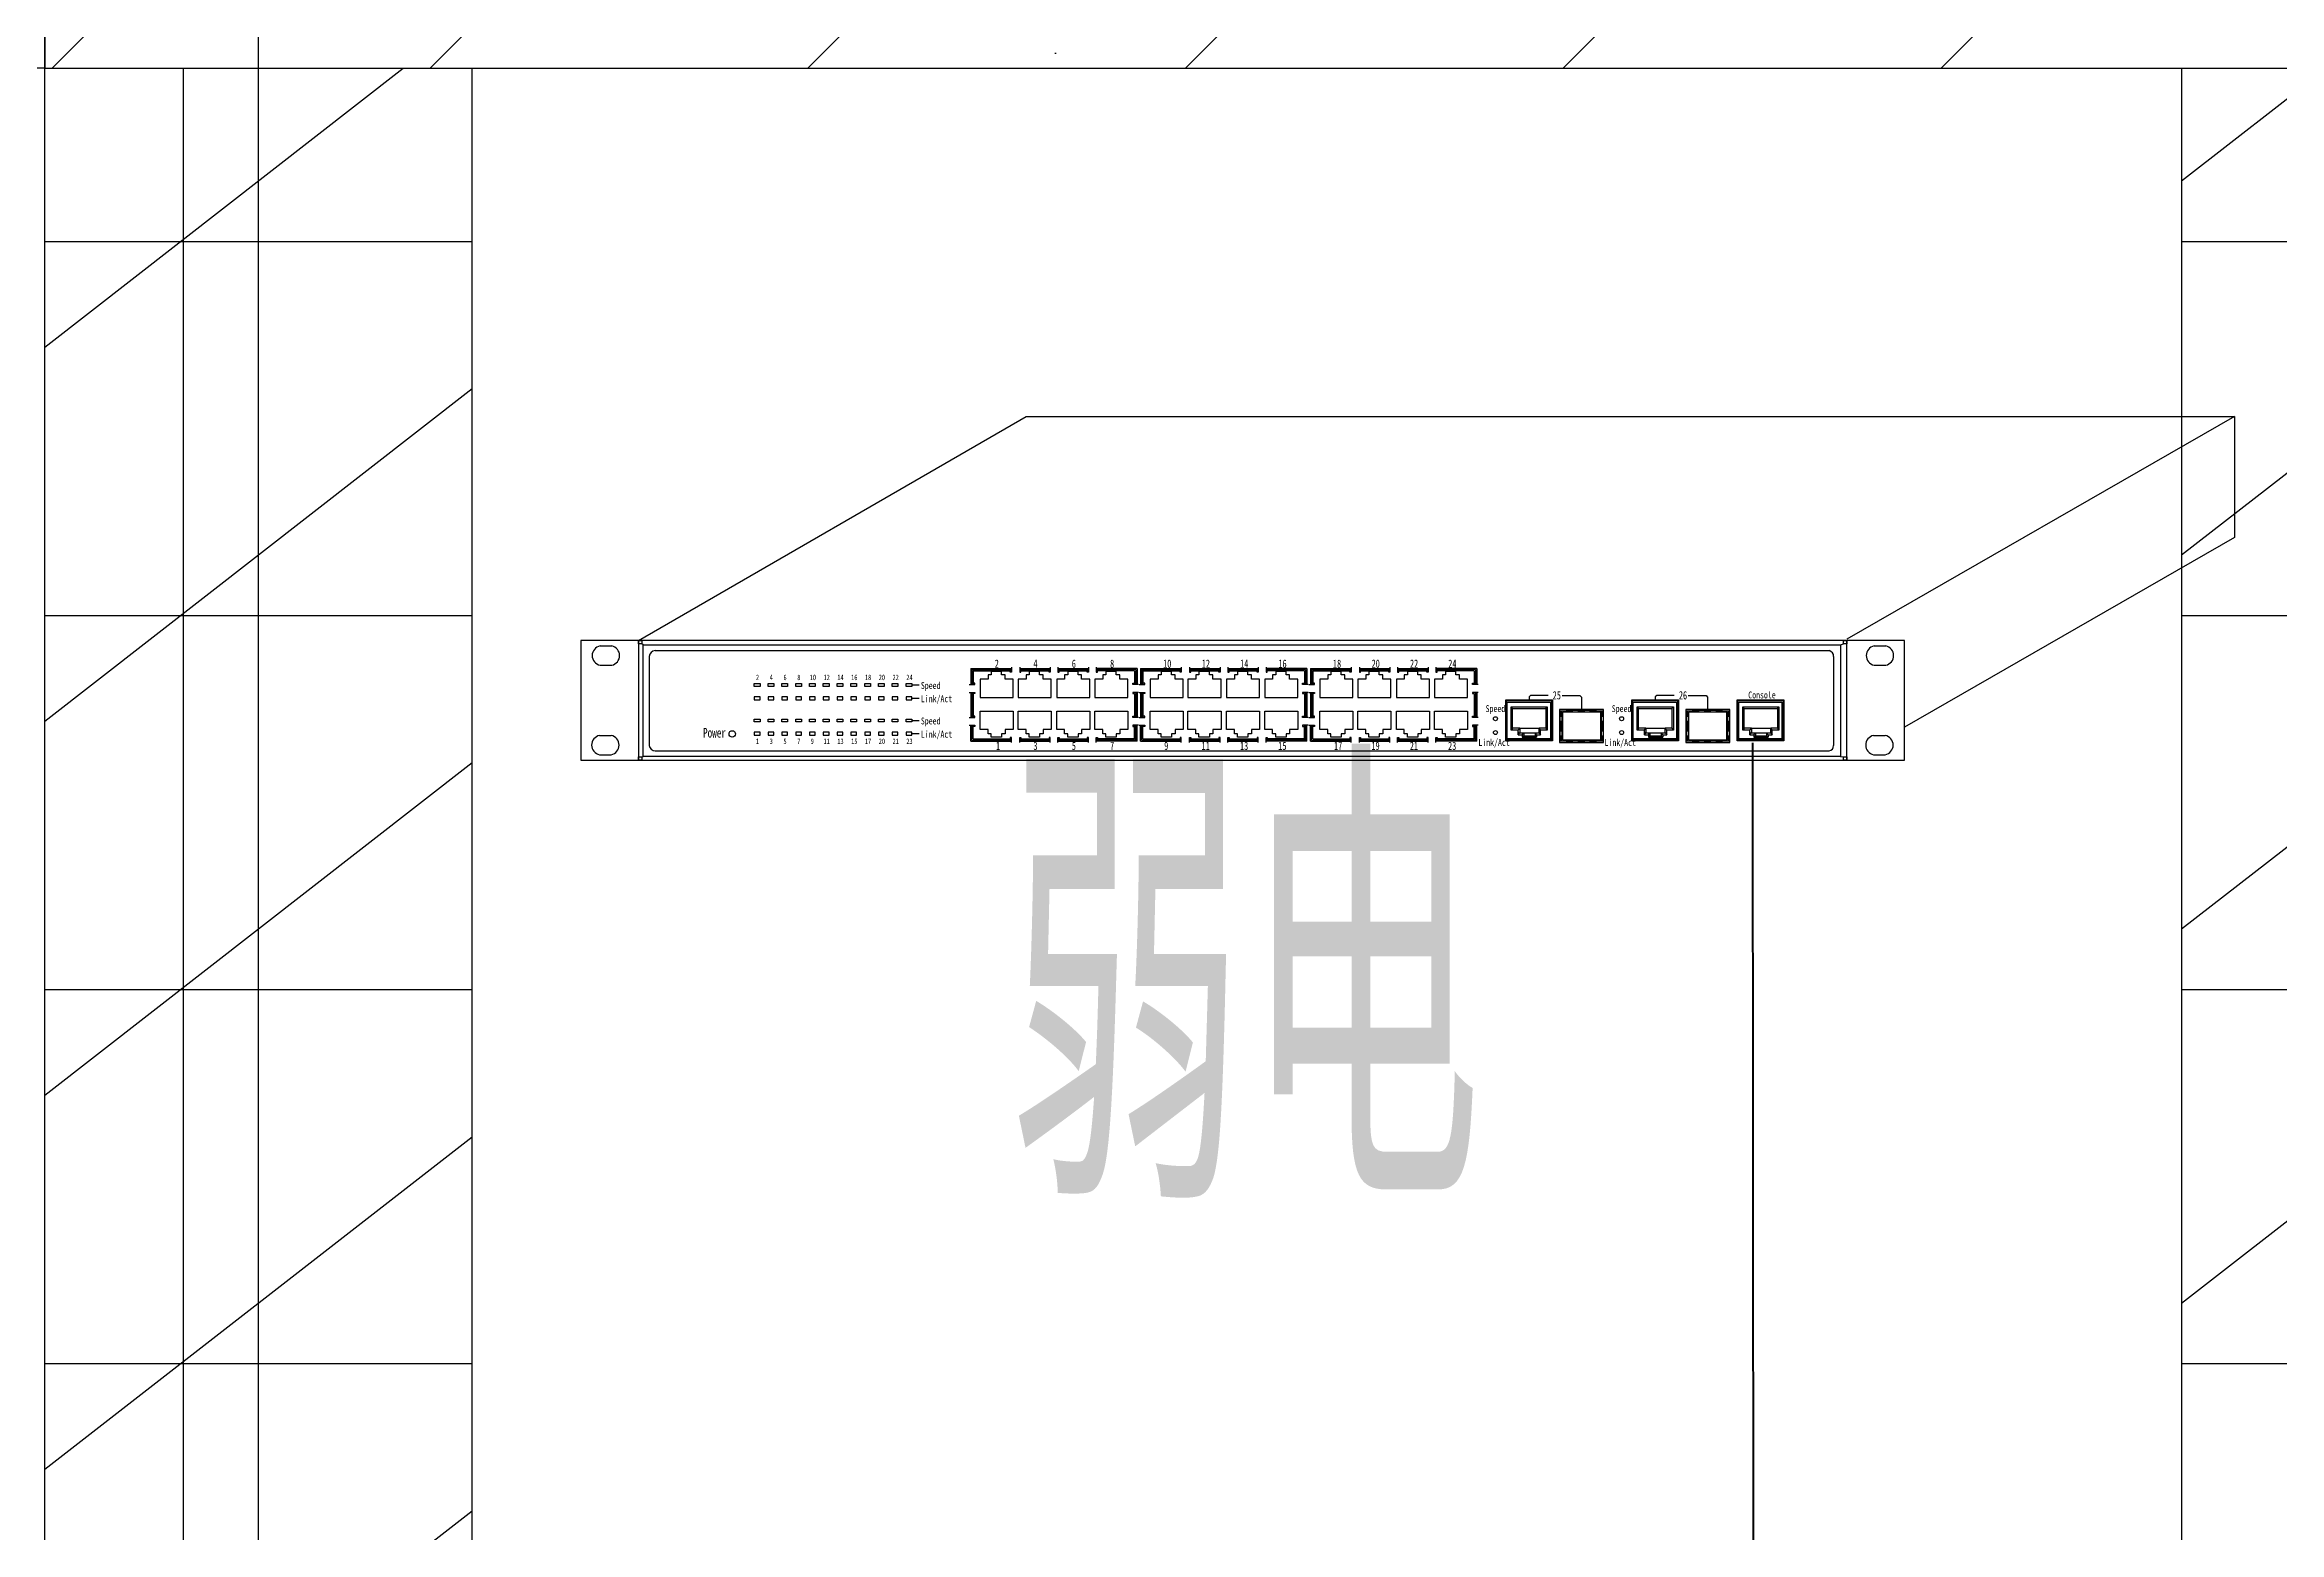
# Model space of a CAD drawing. Extents: x 718358 to 1668613, y -348838 to -159582.
# Drawn here: x 791235 to 792281, y -322079 to -321383 of the extents above; entities that cross this region are included whole.
import ezdxf

# ---------------------------------------------------------------- set-up
doc = ezdxf.new("R2010")
doc.units = 0
doc.header["$LTSCALE"] = 1000
doc.linetypes.add('DOTE', pattern=[2.42, 2, -0.2, 0.02, -0.2])
for name, color, linetype in [('jk监控', 1, 'Continuous'), ('变更', 6, 'Continuous'), ('建-墙体', 2, 'Continuous'), ('建-影线', 8, 'Continuous'), ('建-房间名', 7, 'Continuous'), ('建-柱子', 6, 'Continuous'), ('建-轴网', 14, 'DOTE'), ('建-门窗', 4, 'Continuous'), ('建-门窗-编号', 7, 'Continuous')]:
    doc.layers.add(name, color=color, linetype=linetype)
doc.styles.add('_TCH_WINDOW', font='gt单线西文.shx', dxfattribs={"height": 3.5, "bigfont": 'gt单线中文.shx'})
doc.styles.add('DIM_FONT', font='SIMPLEX.shx', dxfattribs={"width": 0.8, "bigfont": 'GBCBIG.shx'})
doc.styles.get("Standard").update_dxf_attribs({"font": '', "width": 0.7})
doc.styles.get('Standard').set_extended_font_data('SimSun')
pattern_1 = [(0, (0, 0), (0, 175), []), (37.875, (200, 0), (-84.807639, 109.038328), []), (90, (200, 0), (-225, 1e-14), [])]

# ---------------------------------------------------------------- blocks, each defined once
blk = doc.blocks.new('$TCHSYS$WIN2D')
for p, q in [((-0.5, 0.5), (0.5, 0.5)), ((-0.5, 0.5), (-0.5, -0.5)), ((0.5, 0.5), (0.5, -0.5)), ((0.5, 0.1667), (-0.5, 0.1667)), ((0.5, -0.1667), (-0.5, -0.1667)), ((-0.5, -0.5), (0.5, -0.5))]:
    blk.add_line(p, q)
blk = doc.blocks.new('H3C S3100-26TP-EI交换机-立')
at = {"color": 7}
for p, q in [((2794697, -67233483), (3415811, -66874883)), ((3415811, -66874883), (5351811, -66874883)), ((5351811, -66874883), (4730697, -67231721)), ((5351811, -66874883), (5351811, -67068483)), ((5351811, -67068483), (4823097, -67372236)), ((2733186, -67242373), (2751988, -67242373)), ((2802319, -67240633), (2800301, -67238739)), ((2811705, -67259382), (2811705, -67401685)), ((2821731, -67249729), (4702132, -67249729)), ((4709377, -67259382), (4709377, -67401685)), ((4720574, -67240633), (4725094, -67238739)), ((4774215, -67242373), (4793017, -67242373)), ((2733186, -67273173), (2751988, -67273173)), ((3327036, -67278265), (3327036, -67304161)), ((3327036, -67278265), (3392406, -67278265)), ((3329031, -67280106), (3329031, -67304161)), ((3329031, -67280106), (3392406, -67280106)), ((3330933, -67282387), (3330933, -67304161)), ((3330933, -67282387), (3392406, -67282387)), ((3342405, -67295443), (3342405, -67324850)), ((3355065, -67295443), (3342405, -67295443)), ((3360005, -67288699), (3355065, -67288699)), ((3355065, -67288699), (3355065, -67295443)), ((3376636, -67283428), (3360005, -67283428)), ((3360005, -67283428), (3360005, -67288699)), ((3376636, -67288699), (3376636, -67283428)), ((3382271, -67288699), (3376636, -67288699)), ((3382271, -67295443), (3382271, -67288699)), ((3395297, -67295443), (3382271, -67295443)), ((3390430, -67284407), (3390430, -67282387)), ((3392406, -67284407), (3390430, -67284407)), ((3392406, -67276353), (3392406, -67284407)), ((3395297, -67324850), (3395297, -67295443)), ((3403073, -67295443), (3403073, -67324850)), ((3415733, -67295443), (3403073, -67295443)), ((3405616, -67276353), (3405616, -67284407)), ((3405616, -67278265), (3454556, -67278265)), ((3405616, -67280106), (3454556, -67280106)), ((3405616, -67282387), (3454556, -67282387)), ((3405616, -67284407), (3407592, -67284407)), ((3407592, -67284407), (3407592, -67282387)), ((3420673, -67288699), (3415733, -67288699)), ((3415733, -67288699), (3415733, -67295443)), ((3437304, -67283428), (3420673, -67283428)), ((3420673, -67283428), (3420673, -67288699)), ((3437304, -67288699), (3437304, -67283428)), ((3442939, -67288699), (3437304, -67288699)), ((3442939, -67295443), (3442939, -67288699)), ((3455965, -67295443), (3442939, -67295443)), ((3452581, -67284407), (3452581, -67282387)), ((3454556, -67284407), (3452581, -67284407)), ((3454556, -67276353), (3454556, -67284407)), ((3455965, -67324850), (3455965, -67295443)), ((3464875, -67295443), (3464875, -67324850)), ((3477536, -67295443), (3464875, -67295443)), ((3466814, -67276353), (3466814, -67284407)), ((3466814, -67278265), (3515755, -67278265)), ((3466814, -67280106), (3515755, -67280106)), ((3466814, -67282387), (3515755, -67282387)), ((3466814, -67284407), (3468790, -67284407)), ((3468790, -67284407), (3468790, -67282387)), ((3482476, -67288699), (3477536, -67288699)), ((3477536, -67288699), (3477536, -67295443)), ((3499106, -67283428), (3482476, -67283428)), ((3482476, -67283428), (3482476, -67288699)), ((3499106, -67288699), (3499106, -67283428)), ((3504741, -67288699), (3499106, -67288699)), ((3504741, -67295443), (3504741, -67288699)), ((3517768, -67295443), (3504741, -67295443)), ((3513779, -67284407), (3513779, -67282387)), ((3515755, -67284407), (3513779, -67284407)), ((3515755, -67276353), (3515755, -67284407)), ((3517768, -67324850), (3517768, -67295443)), ((3526056, -67295443), (3526056, -67324850)), ((3538716, -67295443), (3526056, -67295443)), ((3528160, -67276353), (3528160, -67284407)), ((3593530, -67278265), (3528160, -67278265)), ((3591535, -67280106), (3528160, -67280106)), ((3589633, -67282387), (3528160, -67282387)), ((3528160, -67284407), (3530135, -67284407)), ((3530135, -67284407), (3530135, -67282387)), ((3543656, -67288699), (3538716, -67288699)), ((3538716, -67288699), (3538716, -67295443)), ((3560287, -67283428), (3543656, -67283428)), ((3543656, -67283428), (3543656, -67288699)), ((3560287, -67288699), (3560287, -67283428)), ((3565922, -67288699), (3560287, -67288699)), ((3565922, -67295443), (3565922, -67288699)), ((3578948, -67295443), (3565922, -67295443)), ((3578948, -67324850), (3578948, -67295443)), ((3589633, -67282387), (3589633, -67304161)), ((3591535, -67280106), (3591535, -67304161)), ((3593530, -67278265), (3593530, -67304161)), ((3599091, -67278265), (3599091, -67304161)), ((3599091, -67278265), (3664462, -67278265)), ((3601086, -67280106), (3601086, -67304161)), ((3601086, -67280106), (3664462, -67280106)), ((3602988, -67282387), (3602988, -67304161)), ((3602988, -67282387), (3664462, -67282387)), ((3614460, -67295443), (3614460, -67324850)), ((3627120, -67295443), (3614460, -67295443)), ((3632060, -67288699), (3627120, -67288699)), ((3627120, -67288699), (3627120, -67295443)), ((3648691, -67283428), (3632060, -67283428)), ((3632060, -67283428), (3632060, -67288699)), ((3648691, -67288699), (3648691, -67283428)), ((3654326, -67288699), (3648691, -67288699)), ((3654326, -67295443), (3654326, -67288699)), ((3667352, -67295443), (3654326, -67295443)), ((3662486, -67284407), (3662486, -67282387)), ((3664462, -67284407), (3662486, -67284407)), ((3664462, -67276353), (3664462, -67284407)), ((3667352, -67324850), (3667352, -67295443)), ((3675128, -67295443), (3675128, -67324850)), ((3687788, -67295443), (3675128, -67295443)), ((3677671, -67276353), (3677671, -67284407)), ((3677671, -67278265), (3726612, -67278265)), ((3677671, -67280106), (3726612, -67280106)), ((3677671, -67282387), (3726612, -67282387)), ((3677671, -67284407), (3679647, -67284407)), ((3679647, -67284407), (3679647, -67282387)), ((3692728, -67288699), (3687788, -67288699)), ((3687788, -67288699), (3687788, -67295443)), ((3709359, -67283428), (3692728, -67283428)), ((3692728, -67283428), (3692728, -67288699)), ((3709359, -67288699), (3709359, -67283428)), ((3714994, -67288699), (3709359, -67288699)), ((3714994, -67295443), (3714994, -67288699)), ((3728020, -67295443), (3714994, -67295443)), ((3724636, -67284407), (3724636, -67282387)), ((3726612, -67284407), (3724636, -67284407)), ((3726612, -67276353), (3726612, -67284407)), ((3728020, -67324850), (3728020, -67295443)), ((3736930, -67295443), (3736930, -67324850)), ((3749591, -67295443), (3736930, -67295443)), ((3738870, -67276353), (3738870, -67284407)), ((3738870, -67278265), (3787810, -67278265)), ((3738870, -67280106), (3787810, -67280106)), ((3738870, -67282387), (3787810, -67282387)), ((3738870, -67284407), (3740846, -67284407)), ((3740846, -67284407), (3740846, -67282387)), ((3754531, -67288699), (3749591, -67288699)), ((3749591, -67288699), (3749591, -67295443)), ((3771161, -67283428), (3754531, -67283428)), ((3754531, -67283428), (3754531, -67288699)), ((3771161, -67288699), (3771161, -67283428)), ((3776796, -67288699), (3771161, -67288699)), ((3776796, -67295443), (3776796, -67288699)), ((3789823, -67295443), (3776796, -67295443)), ((3785834, -67284407), (3785834, -67282387)), ((3787810, -67284407), (3785834, -67284407)), ((3787810, -67276353), (3787810, -67284407)), ((3789823, -67324850), (3789823, -67295443)), ((3798111, -67295443), (3798111, -67324850)), ((3810771, -67295443), (3798111, -67295443)), ((3800215, -67276353), (3800215, -67284407)), ((3865585, -67278265), (3800215, -67278265)), ((3863591, -67280106), (3800215, -67280106)), ((3861688, -67282387), (3800215, -67282387)), ((3800215, -67284407), (3802191, -67284407)), ((3802191, -67284407), (3802191, -67282387)), ((3815711, -67288699), (3810771, -67288699)), ((3810771, -67288699), (3810771, -67295443)), ((3832342, -67283428), (3815711, -67283428)), ((3815711, -67283428), (3815711, -67288699)), ((3832342, -67288699), (3832342, -67283428)), ((3837977, -67288699), (3832342, -67288699)), ((3837977, -67295443), (3837977, -67288699)), ((3851003, -67295443), (3837977, -67295443)), ((3851003, -67324850), (3851003, -67295443)), ((3861688, -67282387), (3861688, -67304161)), ((3863591, -67280106), (3863591, -67304161)), ((3865585, -67278265), (3865585, -67304161)), ((3871147, -67278265), (3871147, -67304161)), ((3871147, -67278265), (3936517, -67278265)), ((3873141, -67280106), (3873141, -67304161)), ((3873141, -67280106), (3936517, -67280106)), ((3875044, -67282387), (3875044, -67304161)), ((3875044, -67282387), (3936517, -67282387)), ((3886515, -67295443), (3886515, -67324850)), ((3899175, -67295443), (3886515, -67295443)), ((3904115, -67288699), (3899175, -67288699)), ((3899175, -67288699), (3899175, -67295443)), ((3920746, -67283428), (3904115, -67283428)), ((3904115, -67283428), (3904115, -67288699)), ((3920746, -67288699), (3920746, -67283428)), ((3926381, -67288699), (3920746, -67288699)), ((3926381, -67295443), (3926381, -67288699)), ((3939407, -67295443), (3926381, -67295443)), ((3934541, -67284407), (3934541, -67282387)), ((3936517, -67284407), (3934541, -67284407)), ((3936517, -67276353), (3936517, -67284407)), ((3939407, -67324850), (3939407, -67295443)), ((3947183, -67295443), (3947183, -67324850)), ((3959844, -67295443), (3947183, -67295443)), ((3949726, -67276353), (3949726, -67284407)), ((3949726, -67278265), (3998667, -67278265)), ((3949726, -67280106), (3998667, -67280106)), ((3949726, -67282387), (3998667, -67282387)), ((3949726, -67284407), (3951702, -67284407)), ((3951702, -67284407), (3951702, -67282387)), ((3964783, -67288699), (3959844, -67288699)), ((3959844, -67288699), (3959844, -67295443)), ((3981414, -67283428), (3964783, -67283428)), ((3964783, -67283428), (3964783, -67288699)), ((3981414, -67288699), (3981414, -67283428)), ((3987049, -67288699), (3981414, -67288699)), ((3987049, -67295443), (3987049, -67288699)), ((4000076, -67295443), (3987049, -67295443)), ((3996691, -67284407), (3996691, -67282387)), ((3998667, -67284407), (3996691, -67284407)), ((3998667, -67276353), (3998667, -67284407)), ((4000076, -67324850), (4000076, -67295443)), ((4008985, -67295443), (4008985, -67324850)), ((4021646, -67295443), (4008985, -67295443)), ((4010925, -67276353), (4010925, -67284407)), ((4010925, -67278265), (4059865, -67278265)), ((4010925, -67280106), (4059865, -67280106)), ((4010925, -67282387), (4059865, -67282387)), ((4010925, -67284407), (4012901, -67284407)), ((4012901, -67284407), (4012901, -67282387)), ((4026586, -67288699), (4021646, -67288699)), ((4021646, -67288699), (4021646, -67295443)), ((4043217, -67283428), (4026586, -67283428)), ((4026586, -67283428), (4026586, -67288699)), ((4043217, -67288699), (4043217, -67283428)), ((4048852, -67288699), (4043217, -67288699)), ((4048852, -67295443), (4048852, -67288699)), ((4061878, -67295443), (4048852, -67295443)), ((4057890, -67284407), (4057890, -67282387)), ((4059865, -67284407), (4057890, -67284407)), ((4059865, -67276353), (4059865, -67284407)), ((4061878, -67324850), (4061878, -67295443)), ((4070166, -67295443), (4070166, -67324850)), ((4082826, -67295443), (4070166, -67295443)), ((4072270, -67276353), (4072270, -67284407)), ((4137640, -67278265), (4072270, -67278265)), ((4135646, -67280106), (4072270, -67280106)), ((4133743, -67282387), (4072270, -67282387)), ((4072270, -67284407), (4074246, -67284407)), ((4074246, -67284407), (4074246, -67282387)), ((4087766, -67288699), (4082826, -67288699)), ((4082826, -67288699), (4082826, -67295443)), ((4104397, -67283428), (4087766, -67283428)), ((4087766, -67283428), (4087766, -67288699)), ((4104397, -67288699), (4104397, -67283428)), ((4110032, -67288699), (4104397, -67288699)), ((4110032, -67295443), (4110032, -67288699)), ((4123058, -67295443), (4110032, -67295443)), ((4123058, -67324850), (4123058, -67295443)), ((4133743, -67282387), (4133743, -67304161)), ((4135646, -67280106), (4135646, -67304161)), ((4137640, -67278265), (4137640, -67304161)), ((4774215, -67273173), (4793017, -67273173)), ((3232649, -67304718), (3244468, -67304718)), ((3232649, -67325981), (3244468, -67325981)), ((3324841, -67304161), (3333824, -67304161)), ((3324841, -67316678), (3333824, -67316678)), ((3327036, -67316678), (3327036, -67356708)), ((3329031, -67316678), (3329031, -67356708)), ((3333824, -67302087), (3330897, -67302087)), ((3333824, -67318753), (3330897, -67318753)), ((3330933, -67318753), (3330933, -67356708)), ((3333824, -67304161), (3333824, -67302087)), ((3333824, -67316678), (3333824, -67318753)), ((3342405, -67324850), (3395297, -67324850)), ((3403073, -67324850), (3455965, -67324850)), ((3464875, -67324850), (3517768, -67324850)), ((3526056, -67324850), (3578948, -67324850)), ((3586742, -67304161), (3586742, -67302087)), ((3586742, -67302087), (3589669, -67302087)), ((3595725, -67304161), (3586742, -67304161)), ((3595725, -67316678), (3586742, -67316678)), ((3586742, -67316678), (3586742, -67318753)), ((3586742, -67318753), (3589669, -67318753)), ((3589633, -67318753), (3589633, -67356708)), ((3591535, -67316678), (3591535, -67356708)), ((3593530, -67316678), (3593530, -67356708)), ((3596896, -67304161), (3605879, -67304161)), ((3596896, -67316678), (3605879, -67316678)), ((3599091, -67316678), (3599091, -67356708)), ((3601086, -67316678), (3601086, -67356708)), ((3605879, -67302087), (3602952, -67302087)), ((3605879, -67318753), (3602952, -67318753)), ((3602988, -67318753), (3602988, -67356708)), ((3605879, -67304161), (3605879, -67302087)), ((3605879, -67316678), (3605879, -67318753)), ((3614460, -67324850), (3667352, -67324850)), ((3675128, -67324850), (3728020, -67324850)), ((3736930, -67324850), (3789823, -67324850)), ((3798111, -67324850), (3851003, -67324850)), ((3858797, -67304161), (3858797, -67302087)), ((3858797, -67302087), (3861724, -67302087)), ((3867780, -67304161), (3858797, -67304161)), ((3867780, -67316678), (3858797, -67316678)), ((3858797, -67316678), (3858797, -67318753)), ((3858797, -67318753), (3861724, -67318753)), ((3861688, -67318753), (3861688, -67356708)), ((3863591, -67316678), (3863591, -67356708)), ((3865585, -67316678), (3865585, -67356708)), ((3868951, -67304161), (3877934, -67304161)), ((3868951, -67316678), (3877934, -67316678)), ((3871147, -67316678), (3871147, -67356708)), ((3873141, -67316678), (3873141, -67356708)), ((3877934, -67302087), (3875007, -67302087)), ((3877934, -67318753), (3875007, -67318753)), ((3875044, -67318753), (3875044, -67356708)), ((3877934, -67304161), (3877934, -67302087)), ((3877934, -67316678), (3877934, -67318753)), ((3886515, -67324850), (3939407, -67324850)), ((3947183, -67324850), (4000076, -67324850)), ((4008985, -67324850), (4061878, -67324850)), ((4070166, -67324850), (4123058, -67324850)), ((4130852, -67304161), (4130852, -67302087)), ((4130852, -67302087), (4133780, -67302087)), ((4139835, -67304161), (4130852, -67304161)), ((4139835, -67316678), (4130852, -67316678)), ((4130852, -67316678), (4130852, -67318753)), ((4130852, -67318753), (4133780, -67318753)), ((4133743, -67318753), (4133743, -67356708)), ((4135646, -67316678), (4135646, -67356708)), ((4137640, -67316678), (4137640, -67356708)), ((4223958, -67321464), (4221543, -67323575)), ((4221543, -67323575), (4221543, -67328666)), ((4252006, -67321464), (4223958, -67321464)), ((4274527, -67321608), (4303050, -67321608)), ((4303050, -67321608), (4305410, -67324185)), ((4305410, -67324185), (4305410, -67344191)), ((4426051, -67321464), (4423636, -67323575)), ((4423636, -67323575), (4423636, -67328666)), ((4454098, -67321464), (4426051, -67321464)), ((4476620, -67321608), (4505143, -67321608)), ((4505143, -67321608), (4507503, -67324185)), ((4507503, -67324185), (4507503, -67344191)), ((3232649, -67361548), (3244468, -67361548)), ((3324841, -67356708), (3333824, -67356708)), ((3324841, -67369126), (3333824, -67369126)), ((3327036, -67395023), (3327036, -67369126)), ((3329031, -67393182), (3329031, -67369126)), ((3333824, -67354634), (3330897, -67354634)), ((3333824, -67371201), (3330897, -67371201)), ((3330933, -67390901), (3330933, -67369126)), ((3333824, -67356708), (3333824, -67354634)), ((3333824, -67369126), (3333824, -67371201)), ((3342405, -67376202), (3342405, -67346795)), ((3342405, -67346795), (3395297, -67346795)), ((3395297, -67346795), (3395297, -67376202)), ((3403073, -67376202), (3403073, -67346795)), ((3403073, -67346795), (3455965, -67346795)), ((3455965, -67346795), (3455965, -67376202)), ((3464875, -67376202), (3464875, -67346795)), ((3464875, -67346795), (3517768, -67346795)), ((3517768, -67346795), (3517768, -67376202)), ((3526056, -67376202), (3526056, -67346795)), ((3526056, -67346795), (3578948, -67346795)), ((3578948, -67346795), (3578948, -67376202)), ((3586742, -67356708), (3586742, -67354634)), ((3586742, -67354634), (3589669, -67354634)), ((3595725, -67356708), (3586742, -67356708)), ((3595725, -67369126), (3586742, -67369126)), ((3586742, -67369126), (3586742, -67371201)), ((3586742, -67371201), (3589669, -67371201)), ((3589633, -67390901), (3589633, -67369126)), ((3591535, -67393182), (3591535, -67369126)), ((3593530, -67395023), (3593530, -67369126)), ((3596896, -67356708), (3605879, -67356708)), ((3596896, -67369126), (3605879, -67369126)), ((3599091, -67395023), (3599091, -67369126)), ((3601086, -67393182), (3601086, -67369126)), ((3605879, -67354634), (3602952, -67354634)), ((3605879, -67371201), (3602952, -67371201)), ((3602988, -67390901), (3602988, -67369126)), ((3605879, -67356708), (3605879, -67354634)), ((3605879, -67369126), (3605879, -67371201)), ((3614460, -67376202), (3614460, -67346795)), ((3614460, -67346795), (3667352, -67346795)), ((3667352, -67346795), (3667352, -67376202)), ((3675128, -67376202), (3675128, -67346795)), ((3675128, -67346795), (3728020, -67346795)), ((3728020, -67346795), (3728020, -67376202)), ((3736930, -67376202), (3736930, -67346795)), ((3736930, -67346795), (3789823, -67346795)), ((3789823, -67346795), (3789823, -67376202)), ((3798111, -67376202), (3798111, -67346795)), ((3798111, -67346795), (3851003, -67346795)), ((3851003, -67346795), (3851003, -67376202)), ((3858797, -67356708), (3858797, -67354634)), ((3858797, -67354634), (3861724, -67354634)), ((3867780, -67356708), (3858797, -67356708)), ((3867780, -67369126), (3858797, -67369126)), ((3858797, -67369126), (3858797, -67371201)), ((3858797, -67371201), (3861724, -67371201)), ((3861688, -67390901), (3861688, -67369126)), ((3863591, -67393182), (3863591, -67369126)), ((3865585, -67395023), (3865585, -67369126)), ((3868951, -67356708), (3877934, -67356708)), ((3868951, -67369126), (3877934, -67369126)), ((3871147, -67395023), (3871147, -67369126)), ((3873141, -67393182), (3873141, -67369126)), ((3877934, -67354634), (3875007, -67354634)), ((3877934, -67371201), (3875007, -67371201)), ((3875044, -67390901), (3875044, -67369126)), ((3877934, -67356708), (3877934, -67354634)), ((3877934, -67369126), (3877934, -67371201)), ((3886515, -67376202), (3886515, -67346795)), ((3886515, -67346795), (3939407, -67346795)), ((3939407, -67346795), (3939407, -67376202)), ((3947183, -67376202), (3947183, -67346795)), ((3947183, -67346795), (4000076, -67346795)), ((4000076, -67346795), (4000076, -67376202)), ((4008985, -67376202), (4008985, -67346795)), ((4008985, -67346795), (4061878, -67346795)), ((4061878, -67346795), (4061878, -67376202)), ((4070166, -67376202), (4070166, -67346795)), ((4070166, -67346795), (4123058, -67346795)), ((4123058, -67346795), (4123058, -67376202)), ((4130852, -67356708), (4130852, -67354634)), ((4130852, -67354634), (4133780, -67354634)), ((4139835, -67356708), (4130852, -67356708)), ((4139835, -67369126), (4130852, -67369126)), ((4130852, -67369126), (4130852, -67371201)), ((4130852, -67371201), (4133780, -67371201)), ((4133743, -67390901), (4133743, -67369126)), ((4135646, -67393182), (4135646, -67369126)), ((4137640, -67395023), (4137640, -67369126)), ((4194832, -67342395), (4192728, -67340078)), ((4248237, -67342395), (4250670, -67340078)), ((4290615, -67345105), (4300799, -67345105)), ((4290615, -67347799), (4300799, -67347799)), ((4309604, -67345105), (4319464, -67345105)), ((4309604, -67347799), (4319464, -67347799)), ((4396925, -67342395), (4394821, -67340078)), ((4450330, -67342395), (4452763, -67340078)), ((4492708, -67345105), (4502892, -67345105)), ((4492708, -67347799), (4502892, -67347799)), ((4511697, -67345105), (4521557, -67345105)), ((4511697, -67347799), (4521557, -67347799)), ((4565866, -67342395), (4563762, -67340078)), ((4619271, -67342395), (4621704, -67340078)), ((2732396, -67385721), (2751198, -67385721)), ((3232649, -67382811), (3244468, -67382811)), ((3327036, -67395023), (3392406, -67395023)), ((3329031, -67393182), (3392406, -67393182)), ((3330933, -67390901), (3392406, -67390901)), ((3355065, -67376202), (3342405, -67376202)), ((3355065, -67382945), (3355065, -67376202)), ((3360005, -67382945), (3355065, -67382945)), ((3360005, -67388216), (3360005, -67382945)), ((3376636, -67388216), (3360005, -67388216)), ((3382271, -67382945), (3376636, -67382945)), ((3376636, -67382945), (3376636, -67388216)), ((3395297, -67376202), (3382271, -67376202)), ((3382271, -67376202), (3382271, -67382945)), ((3392406, -67388881), (3390430, -67388881)), ((3390430, -67388881), (3390430, -67390901)), ((3392406, -67396935), (3392406, -67388881)), ((3415733, -67376202), (3403073, -67376202)), ((3405616, -67396935), (3405616, -67388881)), ((3405616, -67388881), (3407592, -67388881)), ((3405616, -67390901), (3454556, -67390901)), ((3405616, -67393182), (3454556, -67393182)), ((3405616, -67395023), (3454556, -67395023)), ((3407592, -67388881), (3407592, -67390901)), ((3415733, -67382945), (3415733, -67376202)), ((3420673, -67382945), (3415733, -67382945)), ((3420673, -67388216), (3420673, -67382945)), ((3437304, -67388216), (3420673, -67388216)), ((3442939, -67382945), (3437304, -67382945)), ((3437304, -67382945), (3437304, -67388216)), ((3455965, -67376202), (3442939, -67376202)), ((3442939, -67376202), (3442939, -67382945)), ((3454556, -67388881), (3452581, -67388881)), ((3452581, -67388881), (3452581, -67390901)), ((3454556, -67396935), (3454556, -67388881)), ((3477536, -67376202), (3464875, -67376202)), ((3466814, -67396935), (3466814, -67388881)), ((3466814, -67388881), (3468790, -67388881)), ((3466814, -67390901), (3515755, -67390901)), ((3466814, -67393182), (3515755, -67393182)), ((3466814, -67395023), (3515755, -67395023)), ((3468790, -67388881), (3468790, -67390901)), ((3477536, -67382945), (3477536, -67376202)), ((3482476, -67382945), (3477536, -67382945)), ((3482476, -67388216), (3482476, -67382945)), ((3499106, -67388216), (3482476, -67388216)), ((3504741, -67382945), (3499106, -67382945)), ((3499106, -67382945), (3499106, -67388216)), ((3517768, -67376202), (3504741, -67376202)), ((3504741, -67376202), (3504741, -67382945)), ((3515755, -67388881), (3513779, -67388881)), ((3513779, -67388881), (3513779, -67390901)), ((3515755, -67396935), (3515755, -67388881)), ((3538716, -67376202), (3526056, -67376202)), ((3528160, -67396935), (3528160, -67388881)), ((3528160, -67388881), (3530135, -67388881)), ((3589633, -67390901), (3528160, -67390901)), ((3591535, -67393182), (3528160, -67393182)), ((3593530, -67395023), (3528160, -67395023)), ((3530135, -67388881), (3530135, -67390901)), ((3538716, -67382945), (3538716, -67376202)), ((3543656, -67382945), (3538716, -67382945)), ((3543656, -67388216), (3543656, -67382945)), ((3560287, -67388216), (3543656, -67388216)), ((3565922, -67382945), (3560287, -67382945)), ((3560287, -67382945), (3560287, -67388216)), ((3578948, -67376202), (3565922, -67376202)), ((3565922, -67376202), (3565922, -67382945)), ((3599091, -67395023), (3664462, -67395023)), ((3601086, -67393182), (3664462, -67393182)), ((3602988, -67390901), (3664462, -67390901)), ((3627120, -67376202), (3614460, -67376202)), ((3627120, -67382945), (3627120, -67376202)), ((3632060, -67382945), (3627120, -67382945)), ((3632060, -67388216), (3632060, -67382945)), ((3648691, -67388216), (3632060, -67388216)), ((3654326, -67382945), (3648691, -67382945)), ((3648691, -67382945), (3648691, -67388216)), ((3667352, -67376202), (3654326, -67376202)), ((3654326, -67376202), (3654326, -67382945)), ((3664462, -67388881), (3662486, -67388881)), ((3662486, -67388881), (3662486, -67390901)), ((3664462, -67396935), (3664462, -67388881)), ((3687788, -67376202), (3675128, -67376202)), ((3677671, -67396935), (3677671, -67388881)), ((3677671, -67388881), (3679647, -67388881)), ((3677671, -67390901), (3726612, -67390901)), ((3677671, -67393182), (3726612, -67393182)), ((3677671, -67395023), (3726612, -67395023)), ((3679647, -67388881), (3679647, -67390901)), ((3687788, -67382945), (3687788, -67376202)), ((3692728, -67382945), (3687788, -67382945)), ((3692728, -67388216), (3692728, -67382945)), ((3709359, -67388216), (3692728, -67388216)), ((3714994, -67382945), (3709359, -67382945)), ((3709359, -67382945), (3709359, -67388216)), ((3728020, -67376202), (3714994, -67376202)), ((3714994, -67376202), (3714994, -67382945)), ((3726612, -67388881), (3724636, -67388881)), ((3724636, -67388881), (3724636, -67390901)), ((3726612, -67396935), (3726612, -67388881)), ((3749591, -67376202), (3736930, -67376202)), ((3738870, -67396935), (3738870, -67388881)), ((3738870, -67388881), (3740846, -67388881)), ((3738870, -67390901), (3787810, -67390901)), ((3738870, -67393182), (3787810, -67393182)), ((3738870, -67395023), (3787810, -67395023)), ((3740846, -67388881), (3740846, -67390901)), ((3749591, -67382945), (3749591, -67376202)), ((3754531, -67382945), (3749591, -67382945)), ((3754531, -67388216), (3754531, -67382945)), ((3771161, -67388216), (3754531, -67388216)), ((3776796, -67382945), (3771161, -67382945)), ((3771161, -67382945), (3771161, -67388216)), ((3789823, -67376202), (3776796, -67376202)), ((3776796, -67376202), (3776796, -67382945)), ((3787810, -67388881), (3785834, -67388881)), ((3785834, -67388881), (3785834, -67390901)), ((3787810, -67396935), (3787810, -67388881)), ((3810771, -67376202), (3798111, -67376202)), ((3800215, -67396935), (3800215, -67388881)), ((3800215, -67388881), (3802191, -67388881)), ((3861688, -67390901), (3800215, -67390901)), ((3863591, -67393182), (3800215, -67393182)), ((3865585, -67395023), (3800215, -67395023)), ((3802191, -67388881), (3802191, -67390901)), ((3810771, -67382945), (3810771, -67376202)), ((3815711, -67382945), (3810771, -67382945)), ((3815711, -67388216), (3815711, -67382945)), ((3832342, -67388216), (3815711, -67388216)), ((3837977, -67382945), (3832342, -67382945)), ((3832342, -67382945), (3832342, -67388216)), ((3851003, -67376202), (3837977, -67376202)), ((3837977, -67376202), (3837977, -67382945)), ((3871147, -67395023), (3936517, -67395023)), ((3873141, -67393182), (3936517, -67393182)), ((3875044, -67390901), (3936517, -67390901)), ((3899175, -67376202), (3886515, -67376202)), ((3899175, -67382945), (3899175, -67376202)), ((3904115, -67382945), (3899175, -67382945)), ((3904115, -67388216), (3904115, -67382945)), ((3920746, -67388216), (3904115, -67388216)), ((3926381, -67382945), (3920746, -67382945)), ((3920746, -67382945), (3920746, -67388216)), ((3939407, -67376202), (3926381, -67376202)), ((3926381, -67376202), (3926381, -67382945)), ((3936517, -67388881), (3934541, -67388881)), ((3934541, -67388881), (3934541, -67390901)), ((3936517, -67396935), (3936517, -67388881)), ((3959844, -67376202), (3947183, -67376202)), ((3949726, -67396935), (3949726, -67388881)), ((3949726, -67388881), (3951702, -67388881)), ((3949726, -67390901), (3998667, -67390901)), ((3949726, -67393182), (3998667, -67393182)), ((3949726, -67395023), (3998667, -67395023)), ((3951702, -67388881), (3951702, -67390901)), ((3959844, -67382945), (3959844, -67376202)), ((3964783, -67382945), (3959844, -67382945)), ((3964783, -67388216), (3964783, -67382945)), ((3981414, -67388216), (3964783, -67388216)), ((3987049, -67382945), (3981414, -67382945)), ((3981414, -67382945), (3981414, -67388216)), ((4000076, -67376202), (3987049, -67376202)), ((3987049, -67376202), (3987049, -67382945)), ((3998667, -67388881), (3996691, -67388881)), ((3996691, -67388881), (3996691, -67390901)), ((3998667, -67396935), (3998667, -67388881)), ((4021646, -67376202), (4008985, -67376202)), ((4010925, -67396935), (4010925, -67388881)), ((4010925, -67388881), (4012901, -67388881)), ((4010925, -67390901), (4059865, -67390901)), ((4010925, -67393182), (4059865, -67393182)), ((4010925, -67395023), (4059865, -67395023)), ((4012901, -67388881), (4012901, -67390901)), ((4021646, -67382945), (4021646, -67376202)), ((4026586, -67382945), (4021646, -67382945)), ((4026586, -67388216), (4026586, -67382945)), ((4043217, -67388216), (4026586, -67388216)), ((4048852, -67382945), (4043217, -67382945)), ((4043217, -67382945), (4043217, -67388216)), ((4061878, -67376202), (4048852, -67376202)), ((4048852, -67376202), (4048852, -67382945)), ((4059865, -67388881), (4057890, -67388881)), ((4057890, -67388881), (4057890, -67390901)), ((4059865, -67396935), (4059865, -67388881)), ((4082826, -67376202), (4070166, -67376202)), ((4072270, -67396935), (4072270, -67388881)), ((4072270, -67388881), (4074246, -67388881)), ((4133743, -67390901), (4072270, -67390901)), ((4135646, -67393182), (4072270, -67393182)), ((4137640, -67395023), (4072270, -67395023)), ((4074246, -67388881), (4074246, -67390901)), ((4082826, -67382945), (4082826, -67376202)), ((4087766, -67382945), (4082826, -67382945)), ((4087766, -67388216), (4087766, -67382945)), ((4104397, -67388216), (4087766, -67388216)), ((4110032, -67382945), (4104397, -67382945)), ((4104397, -67382945), (4104397, -67388216)), ((4123058, -67376202), (4110032, -67376202)), ((4110032, -67376202), (4110032, -67382945)), ((4194832, -67374262), (4192728, -67377235)), ((4204291, -67377235), (4206633, -67374262)), ((4204291, -67384472), (4204291, -67377235)), ((4204291, -67379910), (4204291, -67384472)), ((4204291, -67384472), (4206633, -67381365)), ((4204291, -67384472), (4210511, -67384472)), ((4206633, -67374262), (4206633, -67381365)), ((4206633, -67374262), (4237644, -67374262)), ((4206633, -67381365), (4213054, -67381365)), ((4210511, -67384472), (4213054, -67381365)), ((4210511, -67384472), (4210511, -67388297)), ((4213054, -67386115), (4210511, -67388297)), ((4210511, -67388297), (4233655, -67388297)), ((4213054, -67381365), (4213054, -67386115)), ((4213054, -67381365), (4231112, -67381365)), ((4213054, -67386115), (4231112, -67386115)), ((4231112, -67381365), (4237644, -67381365)), ((4231112, -67381365), (4231112, -67386115)), ((4233655, -67384472), (4231112, -67381365)), ((4231112, -67386115), (4233655, -67388297)), ((4233655, -67384472), (4239876, -67384472)), ((4233655, -67384472), (4233655, -67388297)), ((4237644, -67381365), (4237644, -67374262)), ((4239876, -67377235), (4237644, -67374262)), ((4237644, -67381365), (4239876, -67384472)), ((4239876, -67384472), (4239876, -67377235)), ((4248237, -67374262), (4250670, -67377235)), ((4396925, -67374262), (4394821, -67377235)), ((4406384, -67377235), (4408725, -67374262)), ((4406384, -67384472), (4406384, -67377235)), ((4406384, -67379910), (4406384, -67384472)), ((4406384, -67384472), (4408725, -67381365)), ((4406384, -67384472), (4412604, -67384472)), ((4408725, -67374262), (4408725, -67381365)), ((4408725, -67374262), (4439736, -67374262)), ((4408725, -67381365), (4415147, -67381365)), ((4412604, -67384472), (4415147, -67381365)), ((4412604, -67384472), (4412604, -67388297)), ((4415147, -67386115), (4412604, -67388297)), ((4412604, -67388297), (4435748, -67388297)), ((4415147, -67381365), (4415147, -67386115)), ((4415147, -67381365), (4433205, -67381365)), ((4415147, -67386115), (4433205, -67386115)), ((4433205, -67381365), (4439736, -67381365)), ((4433205, -67381365), (4433205, -67386115)), ((4435748, -67384472), (4433205, -67381365)), ((4433205, -67386115), (4435748, -67388297)), ((4435748, -67384472), (4441969, -67384472)), ((4435748, -67384472), (4435748, -67388297)), ((4439736, -67381365), (4439736, -67374262)), ((4441969, -67377235), (4439736, -67374262)), ((4439736, -67381365), (4441969, -67384472)), ((4441969, -67384472), (4441969, -67377235)), ((4450330, -67374262), (4452763, -67377235)), ((4565866, -67374262), (4563762, -67377235)), ((4575325, -67377235), (4577667, -67374262)), ((4575325, -67384472), (4575325, -67377235)), ((4575325, -67379910), (4575325, -67384472)), ((4575325, -67384472), (4577667, -67381365)), ((4575325, -67384472), (4581545, -67384472)), ((4577667, -67374262), (4577667, -67381365)), ((4577667, -67374262), (4608678, -67374262)), ((4577667, -67381365), (4584089, -67381365)), ((4581545, -67384472), (4584089, -67381365)), ((4581545, -67384472), (4581545, -67388297)), ((4584089, -67386115), (4581545, -67388297)), ((4581545, -67388297), (4604689, -67388297)), ((4584089, -67381365), (4584089, -67386115)), ((4584089, -67381365), (4602146, -67381365)), ((4584089, -67386115), (4602146, -67386115)), ((4602146, -67381365), (4608678, -67381365)), ((4602146, -67381365), (4602146, -67386115)), ((4604689, -67384472), (4602146, -67381365)), ((4602146, -67386115), (4604689, -67388297)), ((4604689, -67384472), (4610910, -67384472)), ((4604689, -67384472), (4604689, -67388297)), ((4608678, -67381365), (4608678, -67374262)), ((4610910, -67377235), (4608678, -67374262)), ((4608678, -67381365), (4610910, -67384472)), ((4610910, -67384472), (4610910, -67377235)), ((4619271, -67374262), (4621704, -67377235)), ((4773425, -67385721), (4792226, -67385721)), ((2732396, -67416521), (2751198, -67416521)), ((2800301, -67420065), (2802319, -67419419)), ((2821731, -67410395), (4702132, -67410395)), ((4720574, -67419419), (4725094, -67419893)), ((4773425, -67416521), (4792226, -67416521))]:
    blk.add_line(p, q, dxfattribs=at)
for points in [[(2702297, -67425321), (4823097, -67425321), (4823097, -67233481), (2702297, -67233481)], [(2794697, -67425321), (4730697, -67425321), (4730697, -67233481), (2794697, -67233481)], [(2794697, -67233483), (2800301, -67233483), (2800301, -67238739), (2794697, -67238739)], [(2802319, -67240633), (4720574, -67240633), (4720574, -67419419), (2802319, -67419419)], [(4725094, -67233483), (4730697, -67233483), (4730697, -67238739), (4725094, -67238739)], [(2980408, -67302590), (2989538, -67302590), (2989538, -67307116), (2980408, -67307116)], [(2980408, -67328378), (2989538, -67328378), (2989538, -67323853), (2980408, -67323853)], [(3002509, -67302590), (3011639, -67302590), (3011639, -67307116), (3002509, -67307116)], [(3002509, -67328378), (3011639, -67328378), (3011639, -67323853), (3002509, -67323853)], [(3024610, -67302590), (3033740, -67302590), (3033740, -67307116), (3024610, -67307116)], [(3024610, -67328378), (3033740, -67328378), (3033740, -67323853), (3024610, -67323853)], [(3046712, -67302590), (3055841, -67302590), (3055841, -67307116), (3046712, -67307116)], [(3046712, -67328378), (3055841, -67328378), (3055841, -67323853), (3046712, -67323853)], [(3068813, -67302590), (3077942, -67302590), (3077942, -67307116), (3068813, -67307116)], [(3068813, -67328378), (3077942, -67328378), (3077942, -67323853), (3068813, -67323853)], [(3090914, -67302590), (3100043, -67302590), (3100043, -67307116), (3090914, -67307116)], [(3090914, -67328378), (3100043, -67328378), (3100043, -67323853), (3090914, -67323853)], [(3113015, -67302590), (3122144, -67302590), (3122144, -67307116), (3113015, -67307116)], [(3113015, -67328378), (3122144, -67328378), (3122144, -67323853), (3113015, -67323853)], [(3135116, -67302590), (3144245, -67302590), (3144245, -67307116), (3135116, -67307116)], [(3135116, -67328378), (3144245, -67328378), (3144245, -67323853), (3135116, -67323853)], [(3157217, -67302590), (3166346, -67302590), (3166346, -67307116), (3157217, -67307116)], [(3157217, -67328378), (3166346, -67328378), (3166346, -67323853), (3157217, -67323853)], [(3179318, -67302590), (3188447, -67302590), (3188447, -67307116), (3179318, -67307116)], [(3179318, -67328378), (3188447, -67328378), (3188447, -67323853), (3179318, -67323853)], [(3201419, -67302590), (3210548, -67302590), (3210548, -67307116), (3201419, -67307116)], [(3201419, -67328378), (3210548, -67328378), (3210548, -67323853), (3201419, -67323853)], [(3223520, -67302590), (3232649, -67302590), (3232649, -67307116), (3223520, -67307116)], [(3223520, -67328378), (3232649, -67328378), (3232649, -67323853), (3223520, -67323853)], [(4184111, -67328666), (4258812, -67328666), (4258812, -67394430), (4184111, -67394430)], [(4185117, -67329851), (4257384, -67329851), (4257384, -67392706), (4185117, -67392706)], [(4186434, -67332491), (4255646, -67332491), (4255646, -67391126), (4186434, -67391126)], [(4386204, -67328666), (4460904, -67328666), (4460904, -67394430), (4386204, -67394430)], [(4387210, -67329851), (4459477, -67329851), (4459477, -67392706), (4387210, -67392706)], [(4388527, -67332491), (4457739, -67332491), (4457739, -67391126), (4388527, -67391126)], [(4555145, -67328666), (4629846, -67328666), (4629846, -67394430), (4555145, -67394430)], [(4556151, -67329851), (4628419, -67329851), (4628419, -67392706), (4556151, -67392706)], [(4557468, -67332491), (4626681, -67332491), (4626681, -67391126), (4557468, -67391126)], [(2980408, -67359420), (2989538, -67359420), (2989538, -67363945), (2980408, -67363945)], [(3002509, -67359420), (3011639, -67359420), (3011639, -67363945), (3002509, -67363945)], [(3024610, -67359420), (3033740, -67359420), (3033740, -67363945), (3024610, -67363945)], [(3046712, -67359420), (3055841, -67359420), (3055841, -67363945), (3046712, -67363945)], [(3068813, -67359420), (3077942, -67359420), (3077942, -67363945), (3068813, -67363945)], [(3090914, -67359420), (3100043, -67359420), (3100043, -67363945), (3090914, -67363945)], [(3113015, -67359420), (3122144, -67359420), (3122144, -67363945), (3113015, -67363945)], [(3135116, -67359420), (3144245, -67359420), (3144245, -67363945), (3135116, -67363945)], [(3157217, -67359420), (3166346, -67359420), (3166346, -67363945), (3157217, -67363945)], [(3179318, -67359420), (3188447, -67359420), (3188447, -67363945), (3179318, -67363945)], [(3201419, -67359420), (3210548, -67359420), (3210548, -67363945), (3201419, -67363945)], [(3223520, -67359420), (3232649, -67359420), (3232649, -67363945), (3223520, -67363945)], [(4270449, -67396991), (4340849, -67396991), (4340849, -67344191), (4270449, -67344191)], [(4271382, -67363542), (4271382, -67354737), (4274076, -67354737), (4274076, -67363542)], [(4274849, -67392466), (4336449, -67392591), (4336449, -67348591), (4274849, -67348591)], [(4281810, -67345105), (4290615, -67345105), (4290615, -67347799), (4281810, -67347799)], [(4300799, -67345105), (4309604, -67345105), (4309604, -67347799), (4300799, -67347799)], [(4319464, -67345105), (4328269, -67345105), (4328269, -67347799), (4319464, -67347799)], [(4337358, -67363542), (4337358, -67354737), (4340051, -67354737), (4340051, -67363542)], [(4472542, -67396991), (4542942, -67396991), (4542942, -67344191), (4472542, -67344191)], [(4473475, -67363542), (4473475, -67354737), (4476168, -67354737), (4476168, -67363542)], [(4476942, -67392466), (4538542, -67392591), (4538542, -67348591), (4476942, -67348591)], [(4483903, -67345105), (4492708, -67345105), (4492708, -67347799), (4483903, -67347799)], [(4502892, -67345105), (4511697, -67345105), (4511697, -67347799), (4502892, -67347799)], [(4521557, -67345105), (4530362, -67345105), (4530362, -67347799), (4521557, -67347799)], [(4539451, -67363542), (4539451, -67354737), (4542144, -67354737), (4542144, -67363542)], [(2980408, -67385208), (2989538, -67385208), (2989538, -67380683), (2980408, -67380683)], [(3002509, -67385208), (3011639, -67385208), (3011639, -67380683), (3002509, -67380683)], [(3024610, -67385208), (3033740, -67385208), (3033740, -67380683), (3024610, -67380683)], [(3046712, -67385208), (3055841, -67385208), (3055841, -67380683), (3046712, -67380683)], [(3068813, -67385208), (3077942, -67385208), (3077942, -67380683), (3068813, -67380683)], [(3090914, -67385208), (3100043, -67385208), (3100043, -67380683), (3090914, -67380683)], [(3113015, -67385208), (3122144, -67385208), (3122144, -67380683), (3113015, -67380683)], [(3135116, -67385208), (3144245, -67385208), (3144245, -67380683), (3135116, -67380683)], [(3157217, -67385208), (3166346, -67385208), (3166346, -67380683), (3157217, -67380683)], [(3179318, -67385208), (3188447, -67385208), (3188447, -67380683), (3179318, -67380683)], [(3201419, -67385208), (3210548, -67385208), (3210548, -67380683), (3201419, -67380683)], [(3223520, -67385208), (3232649, -67385208), (3232649, -67380683), (3223520, -67380683)], [(4271382, -67387093), (4271382, -67378288), (4274076, -67378288), (4274076, -67387093)], [(4281810, -67393505), (4290615, -67393505), (4290615, -67396199), (4281810, -67396199)], [(4300799, -67393505), (4309604, -67393505), (4309604, -67396199), (4300799, -67396199)], [(4319464, -67393505), (4328269, -67393505), (4328269, -67396199), (4319464, -67396199)], [(4337358, -67387093), (4337358, -67378288), (4340051, -67378288), (4340051, -67387093)], [(4473475, -67387093), (4473475, -67378288), (4476168, -67378288), (4476168, -67387093)], [(4483903, -67393505), (4492708, -67393505), (4492708, -67396199), (4483903, -67396199)], [(4502892, -67393505), (4511697, -67393505), (4511697, -67396199), (4502892, -67396199)], [(4521557, -67393505), (4530362, -67393505), (4530362, -67396199), (4521557, -67396199)], [(4539451, -67387093), (4539451, -67378288), (4542144, -67378288), (4542144, -67387093)], [(2794697, -67420065), (2800301, -67420065), (2800301, -67425321), (2794697, -67425321)], [(4725094, -67420065), (4730697, -67420065), (4730697, -67425321), (4725094, -67425321)]]:
    blk.add_lwpolyline(points, close=True, dxfattribs=at)
for points in [[(4204291, -67377235), (4192728, -67377235), (4192728, -67340078), (4250670, -67340078), (4250670, -67377235), (4239876, -67377235)], [(4206633, -67374262), (4194832, -67374262), (4194832, -67342395), (4248237, -67342395), (4248237, -67374262), (4237644, -67374262)], [(4271837, -67346391), (4281891, -67346391)], [(4271837, -67354543), (4271837, -67346391)], [(4271837, -67378116), (4271837, -67363542)], [(4272649, -67354543), (4272649, -67346391)], [(4272649, -67378116), (4272649, -67363542)], [(4273339, -67354543), (4273339, -67346391)], [(4273339, -67378116), (4273339, -67363542)], [(4328188, -67346391), (4339420, -67346391)], [(4337716, -67346391), (4337716, -67354866)], [(4337716, -67363542), (4337716, -67378676)], [(4338649, -67346391), (4338649, -67354866)], [(4338649, -67363542), (4338649, -67378676)], [(4339420, -67346391), (4339420, -67354866)], [(4339420, -67363542), (4339420, -67378676)], [(4406384, -67377235), (4394821, -67377235), (4394821, -67340078), (4452763, -67340078), (4452763, -67377235), (4441969, -67377235)], [(4408725, -67374262), (4396925, -67374262), (4396925, -67342395), (4450330, -67342395), (4450330, -67374262), (4439736, -67374262)], [(4473930, -67346391), (4483984, -67346391)], [(4473930, -67354543), (4473930, -67346391)], [(4473930, -67378116), (4473930, -67363542)], [(4474742, -67354543), (4474742, -67346391)], [(4474742, -67378116), (4474742, -67363542)], [(4475432, -67354543), (4475432, -67346391)], [(4475432, -67378116), (4475432, -67363542)], [(4530281, -67346391), (4541513, -67346391)], [(4539809, -67346391), (4539809, -67354866)], [(4539809, -67363542), (4539809, -67378676)], [(4540742, -67346391), (4540742, -67354866)], [(4540742, -67363542), (4540742, -67378676)], [(4541513, -67346391), (4541513, -67354866)], [(4541513, -67363542), (4541513, -67378676)], [(4575325, -67377235), (4563762, -67377235), (4563762, -67340078), (4621704, -67340078), (4621704, -67377235), (4610910, -67377235)], [(4577667, -67374262), (4565866, -67374262), (4565866, -67342395), (4619271, -67342395), (4619271, -67374262), (4608678, -67374262)], [(4271837, -67394791), (4271837, -67387093)], [(4281891, -67394791), (4271837, -67394791)], [(4272649, -67394791), (4272649, -67387093)], [(4273339, -67394791), (4273339, -67387093)], [(4300799, -67394791), (4290615, -67394791)], [(4319464, -67394791), (4309767, -67394791)], [(4339420, -67394791), (4328553, -67394791)], [(4337716, -67387093), (4337716, -67394791)], [(4338649, -67387093), (4338649, -67394791)], [(4339420, -67387093), (4339420, -67394791)], [(4473930, -67394791), (4473930, -67387093)], [(4483984, -67394791), (4473930, -67394791)], [(4474742, -67394791), (4474742, -67387093)], [(4475432, -67394791), (4475432, -67387093)], [(4502892, -67394791), (4492708, -67394791)], [(4521557, -67394791), (4511859, -67394791)], [(4541513, -67394791), (4530646, -67394791)], [(4539809, -67387093), (4539809, -67394791)], [(4540742, -67387093), (4540742, -67394791)], [(4541513, -67387093), (4541513, -67394791)]]:
    blk.add_lwpolyline(points, dxfattribs=at)
for centre, radius in [((4167700, -67358872), 3146), ((4369792, -67358872), 3146), ((2945098, -67383269), 5224), ((4167700, -67381015), 3146), ((4369792, -67381015), 3146)]:
    blk.add_circle(centre, radius, dxfattribs=at)
for centre, radius, start, end in [((2736298, -67257773), 15711, 101.42473, 258.57527), ((2748876, -67257773), 15711, 281.42473, 78.57527), ((2822626, -67260692), 10999, 94.666756, 173.159888), ((4700084, -67258811), 9310, 356.486188, 77.295543), ((4777327, -67257773), 15711, 101.42473, 258.57527), ((4789905, -67257773), 15711, 281.42473, 78.57527), ((2735508, -67401121), 15711, 101.42473, 258.57527), ((2748086, -67401121), 15711, 281.42473, 78.57527), ((2821786, -67400206), 10189, 188.348532, 269.68772), ((4700877, -67401983), 8505, 278.480925, 2.010391), ((4776537, -67401121), 15711, 101.42473, 258.57527), ((4789114, -67401121), 15711, 281.42473, 78.57527)]:
    blk.add_arc(centre, radius, start, end, dxfattribs=at)
at = {"color": 7, "attachment_point": 1}
for s, insert, char_height in [('{\\F宋体|c134;2}', (3365603, -67264132), 13200), ('{\\F宋体|c134;4}', (3427516, -67264132), 13200), ('{\\F宋体|c134;6}', (3489007, -67264132), 13200), ('{\\F宋体|c134;8}', (3550297, -67264132), 13200), ('{\\F宋体|c134;10}', (3635280, -67264132), 13200), ('{\\F宋体|c134;12}', (3697192, -67264132), 13200), ('{\\F宋体|c134;14}', (3758684, -67264132), 13200), ('{\\F宋体|c134;16}', (3819974, -67264132), 13200), ('{\\F宋体|c134;18}', (3907335, -67264132), 13200), ('{\\F宋体|c134;20}', (3969248, -67264132), 13200), ('{\\F宋体|c134;22}', (4030739, -67264132), 13200), ('{\\F宋体|c134;24}', (4092029, -67264132), 13200), ('{\\F宋体|c134;2}', (2982915, -67288286), 8800), ('{\\F宋体|c134;4}', (3005016, -67288286), 8800), ('{\\F宋体|c134;6}', (3027117, -67288286), 8800), ('{\\F宋体|c134;8}', (3049218, -67288286), 8800), ('{\\F宋体|c134;10}', (3069233, -67288286), 8800), ('{\\F宋体|c134;12}', (3091334, -67288286), 8800), ('{\\F宋体|c134;14}', (3113436, -67288286), 8800), ('{\\F宋体|c134;16}', (3135537, -67288286), 8800), ('{\\F宋体|c134;18}', (3157638, -67288286), 8800), ('{\\F宋体|c134;20}', (3179739, -67288286), 8800), ('{\\F宋体|c134;22}', (3201840, -67288286), 8800), ('{\\F宋体|c134;24}', (3223941, -67288286), 8800), ('{\\F宋体|c134;Speed}', (3247194, -67300166), 11000), ('{\\F宋体|c134;Link/Act}', (3247194, -67321429), 11000), ('{\\F宋体|c134;25}', (4259397, -67314712), 13200), ('{\\F宋体|c134;26}', (4461490, -67314712), 13200), ('{\\F宋体|c134;Console}', (4572672, -67315368), 11000), ('{\\F宋体|c134;Speed}', (3247194, -67356995), 11000), ('{\\F宋体|c134;Speed}', (4151929, -67337223), 11000), ('{\\F宋体|c134;Speed}', (4354022, -67337223), 11000), ('{\\F宋体|c134;Power}', (2898225, -67373679), 15400), ('{\\F宋体|c134;1}', (2982915, -67390587), 8800), ('{\\F宋体|c134;3}', (3005016, -67390587), 8800), ('{\\F宋体|c134;5}', (3027117, -67390587), 8800), ('{\\F宋体|c134;7}', (3049218, -67390587), 8800), ('{\\F宋体|c134;9}', (3070715, -67390587), 8800), ('{\\F宋体|c134;11}', (3091334, -67390587), 8800), ('{\\F宋体|c134;13}', (3113436, -67390587), 8800), ('{\\F宋体|c134;15}', (3135537, -67390587), 8800), ('{\\F宋体|c134;17}', (3157638, -67390587), 8800), ('{\\F宋体|c134;20}', (3179739, -67390587), 8800), ('{\\F宋体|c134;21}', (3201840, -67390587), 8800), ('{\\F宋体|c134;23}', (3223941, -67390587), 8800), ('{\\F宋体|c134;Link/Act}', (3247194, -67378258), 11000), ('{\\F宋体|c134;1}', (3367579, -67395732), 13200), ('{\\F宋体|c134;3}', (3427516, -67395732), 13200), ('{\\F宋体|c134;5}', (3489007, -67395732), 13200), ('{\\F宋体|c134;7}', (3550297, -67395732), 13200), ('{\\F宋体|c134;9}', (3637000, -67395732), 13200), ('{\\F宋体|c134;11}', (3696936, -67395732), 13200), ('{\\F宋体|c134;13}', (3758428, -67395732), 13200), ('{\\F宋体|c134;15}', (3819718, -67395732), 13200), ('{\\F宋体|c134;17}', (3909055, -67395732), 13200), ('{\\F宋体|c134;19}', (3968991, -67395732), 13200), ('{\\F宋体|c134;21}', (4030483, -67395732), 13200), ('{\\F宋体|c134;23}', (4091773, -67395732), 13200), ('{\\F宋体|c134;Link/Act}', (4140329, -67391422), 11000), ('{\\F宋体|c134;Link/Act}', (4342422, -67391422), 11000)]:
    blk.add_mtext_dynamic_manual_height_columns(s, width=0.0208, gutter_width=1, heights=[0], dxfattribs=dict(at, insert=insert, char_height=char_height))
blk = doc.blocks.new('26电口交换机')
at = {"color": 1, "xscale": 4.4275e-05, "yscale": 4.4275e-05, "zscale": 4.4275e-05}
blk.add_blockref('H3C S3100-26TP-EI交换机-立', (-119.64, 2985.26), dxfattribs=at)

msp = doc.modelspace()

# ---------------------------------------------------------------- hatches: boundary and pattern name
at = {"layer": '建-影线'}
h = msp.add_hatch(dxfattribs=at)
h.set_pattern_fill('钢筋混凝土', color=256, scale=50, style=0)
h.set_pattern_definition([(45, (0, 0), (-88.388348, 88.388348), []), (50, (0, 0), (358.63009, -31.37607), [37.5, -412.5]), (355, (0, 0), (-69.37567, 376.09607), [30, -330]), (100.4514, (29.9, -2.6), (289.25469, 344.71977), [31.8701, -350.57106]), (46.1842, (0, 100), (533.62052, -82.7595), [56.25, -618.75]), (96.6356, (44.47, 93.1), (467.33135, 487.05894), [47.80514, -525.8565]), (351.1842, (0, 100), (467.33097, 487.0593), [45, -495]), (21, (50, 75), (298.45353, -201.30945), [37.5, -412.5]), (326, (50, 75), (121.65767, 362.57502), [30, -330]), (71.4514, (74.87, 58.22), (420.11131, 161.26525), [31.8701, -350.57106]), (37.5, (0, 0), (6.079928, 166.446927), [0, -326, 0, -335, 0, -331.25]), (7.5, (0, 0), (131.53477, 197.205856), [0, -191, 0, -318.5, 0, -126.25]), (327.5, (-111.5, 0), (266.911218, -11.277436), [0, -125, 0, -390, 0, -517.5]), (317.5, (-161.5, 0), (291.593085, 50.05249), [0, -162.5, 0, -259, 0, -367.5])])
h.paths.add_polyline_path([(791235.2, -321393.8), (792335.2, -321393.8), (792335.2, -321193.8), (791235.2, -321193.8)])
h = msp.add_hatch(dxfattribs=at)
h.set_pattern_fill('空心砖', color=256, scale=50, style=0)
h.set_pattern_definition(pattern_1)
h.paths.add_polyline_path([(791368.5, -322327.1), (791435.2, -322293.8), (791435.2, -321393.8), (791235.2, -321393.8), (791235.2, -322293.8)])
h = msp.add_hatch(dxfattribs=at)
h.set_pattern_fill('空心砖', color=256, scale=50, style=0)
h.set_pattern_definition(pattern_1)
h.paths.add_polyline_path([(792335.2, -321393.8), (792235.2, -321393.8), (792235.2, -322293.8), (792301.9, -322327.1), (792335.2, -322293.8)])

# ---------------------------------------------------------------- linework, layer by layer
at = {"layer": '变更', "color": 1, "lineweight": 40}
msp.add_line((792034.4, -321709.4, 3000), (792039.3, -327553.5, 3000), dxfattribs=at)
at = {"layer": '建-墙体'}
for p, q in [((791235.2, -321393.8), (791235.2, -321193.8)), ((791235.2, -322293.8), (791235.2, -321393.8)), ((791435.2, -322293.8), (791435.2, -321393.8)), ((792235.2, -321393.8), (792235.2, -322293.8))]:
    msp.add_line(p, q, dxfattribs=at)
at = {"layer": '建-柱子'}
for p, q in [((791235.2, -321193.8), (791235.2, -321393.8)), ((791235.2, -321393.8), (792335.2, -321393.8))]:
    msp.add_line(p, q, dxfattribs=at)
at = {"layer": '建-轴网'}
msp.add_line((791335.2, -327193.8), (791335.2, -320193.8), dxfattribs=at)

# ---------------------------------------------------------------- block references
at = {"layer": 'jk监控', "color": 1, "xscale": 6.597731459586092, "yscale": 6.597731459586092, "zscale": 6.597731459586092}
msp.add_blockref('26电口交换机', (791486, -321717.6, 1500), dxfattribs=at)
at = {"layer": '建-门窗'}
ref = msp.add_blockref('$TCHSYS$WIN2D', (790785.2, -321293.8), dxfattribs=dict(at, xscale=-900, yscale=-200, zscale=-900, rotation=7.312368191253194e-07))
ref.add_attrib('A', 'C0920', (790595.2, -321130.7), dxfattribs={"layer": '建-门窗-编号', "height": 148.75, "rotation": 0, "style": '_TCH_WINDOW', "width": 0.705882})

# ---------------------------------------------------------------- texts
at = {"layer": '建-房间名', "style": 'DIM_FONT', "width": 0.8}
msp.add_text('弱电', height=192.91, dxfattribs=at).set_placement((791685.4, -321922.3))

doc.saveas('drawing.dxf')
